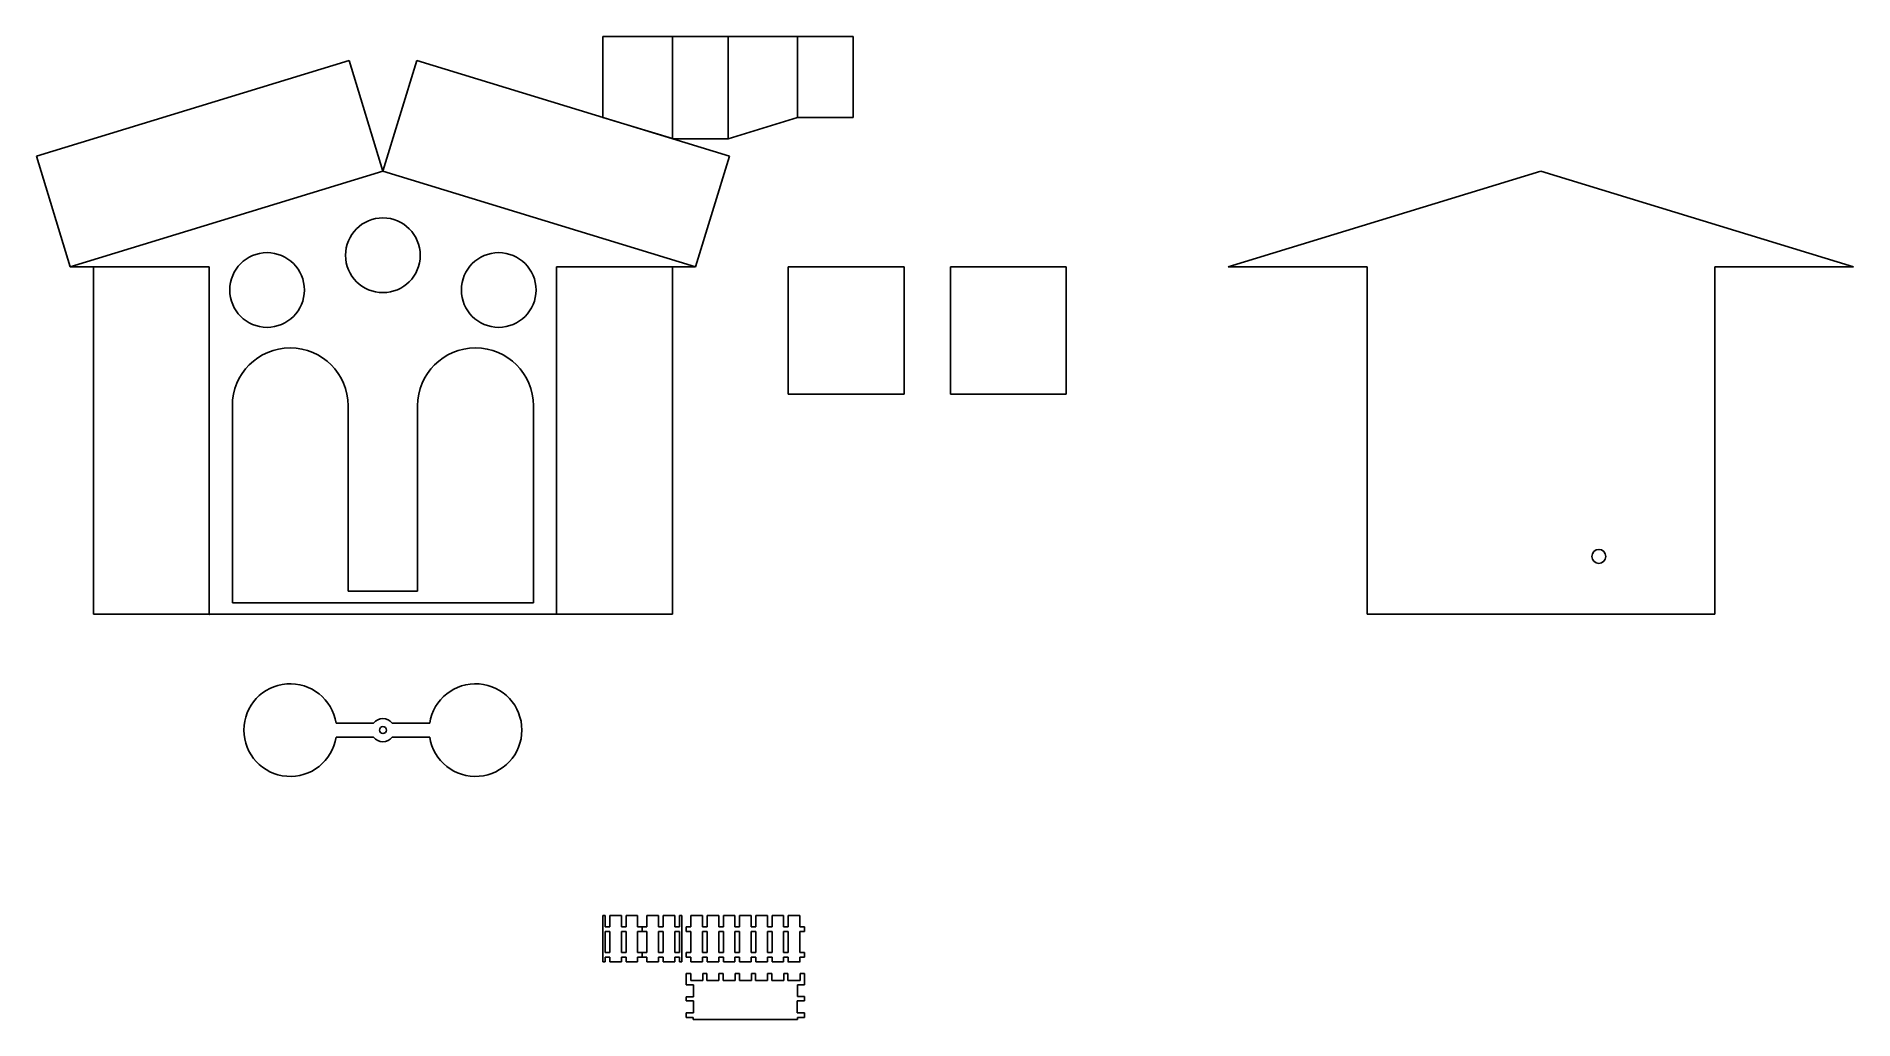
# Model space of a CAD drawing. Header units: millimetres. Extents: x -75 to 710, y -175 to 250.
import ezdxf

# ---------------------------------------------------------------- set-up
doc = ezdxf.new("R2010")
doc.units = ezdxf.units.MM
doc.header["$MEASUREMENT"] = 0
for name, color, linetype in [('Wetterhaus-Rauchfang v1_Sketch1', 7, 'Continuous'), ('Wetterhaus-Rauchfang v1_Sketch2', 7, 'Continuous'), ('Wetterhaus-Rauchfang v1_Sketch3', 7, 'Continuous')]:
    doc.layers.add(name, color=color, linetype=linetype)

msp = doc.modelspace()

# ---------------------------------------------------------------- linework, layer by layer
at = {"layer": 'Wetterhaus-Rauchfang v1_Sketch1'}
for p, q in [((-74.62, 197.82), (60.38, 239.09)), ((75, 191.27), (60.38, 239.09)), ((75, 191.27), (89.62, 239.09)), ((89.62, 239.09), (224.62, 197.82)), ((-60, 150), (-74.62, 197.82)), ((210, 150), (224.62, 197.82)), ((-60, 150), (75, 191.27)), ((75, 191.27), (210, 150)), ((575, 191.27), (440, 150)), ((575, 191.27), (710, 150)), ((-60, 150), (0, 150)), ((-50, 0), (-50, 150)), ((0, 150), (0, 0)), ((0, 150), (0, 0)), ((150, 150), (150, 0)), ((150, 150), (210, 150)), ((200, 0), (200, 150)), ((250, 150), (300, 150)), ((250, 95), (250, 150)), ((300, 150), (300, 95)), ((320, 95), (320, 150)), ((320, 150), (370, 150)), ((370, 150), (370, 95)), ((500, 150), (440, 150)), ((500, 0), (500, 150)), ((650, 150), (650, 0)), ((650, 150), (710, 150)), ((300, 95), (250, 95)), ((370, 95), (320, 95)), ((10, 10), (10, 90)), ((60, 90), (60, 10)), ((90, 10), (90, 90)), ((140, 10), (140, 90)), ((10, 5), (10, 10)), ((60, 10), (90, 10)), ((140, 10), (140, 5)), ((0, 0), (-50, 0)), ((0, 0), (150, 0)), ((140, 5), (10, 5)), ((150, 0), (200, 0)), ((650, 0), (500, 0)), ((54.77, -47), (71, -47)), ((79, -47), (95.23, -47)), ((54.77, -53), (71, -53)), ((79, -53), (95.23, -53)), ((171, -130), (170, -130)), ((170, -150), (170, -130)), ((171, -135), (171, -130)), ((178, -130), (173, -130)), ((173, -130), (173, -135)), ((178, -135), (178, -130)), ((180, -130), (180, -135)), ((185, -130), (180, -130)), ((185, -135), (185, -130)), ((189, -130), (194, -130)), ((189, -135), (189, -130)), ((194, -130), (194, -135)), ((196, -130), (201, -130)), ((196, -135), (196, -130)), ((201, -130), (201, -135)), ((203, -135), (203, -130)), ((203, -130), (204, -130)), ((204, -150), (204, -130)), ((213, -130), (208, -130)), ((208, -130), (208, -135)), ((213, -130), (213, -135)), ((220, -130), (215, -130)), ((215, -130), (215, -135)), ((220, -135), (220, -130)), ((227, -130), (222, -130)), ((222, -130), (222, -135)), ((227, -130), (227, -135)), ((234, -130), (229, -130)), ((229, -130), (229, -135)), ((234, -135), (234, -130)), ((241, -130), (236, -130)), ((236, -130), (236, -135)), ((241, -130), (241, -135)), ((243, -130), (243, -135)), ((248, -130), (243, -130)), ((248, -135), (248, -130)), ((255, -130), (250, -130)), ((250, -130), (250, -135)), ((255, -130), (255, -135)), ((173, -135), (171, -135)), ((171, -137), (171, -146)), ((173, -137), (171, -137)), ((173, -146), (173, -137)), ((180, -135), (178, -135)), ((178, -137), (180, -137)), ((178, -146), (178, -137)), ((180, -137), (180, -146)), ((187, -135), (185, -135)), ((187, -137), (185, -137)), ((185, -146), (185, -137)), ((187, -135), (187, -137)), ((187, -135), (187, -137)), ((187, -135), (189, -135)), ((187, -137), (189, -137)), ((189, -146), (189, -137)), ((194, -135), (196, -135)), ((194, -137), (194, -146)), ((196, -137), (194, -137)), ((196, -146), (196, -137)), ((201, -135), (203, -135)), ((201, -146), (201, -137)), ((201, -137), (203, -137)), ((203, -137), (203, -146)), ((206, -137), (206, -135)), ((208, -135), (206, -135)), ((206, -137), (208, -137)), ((208, -137), (208, -146)), ((215, -135), (213, -135)), ((213, -146), (213, -137)), ((213, -137), (215, -137)), ((215, -137), (215, -146)), ((222, -135), (220, -135)), ((220, -146), (220, -137)), ((220, -137), (222, -137)), ((222, -137), (222, -146)), ((229, -135), (227, -135)), ((227, -137), (227, -146)), ((227, -137), (229, -137)), ((229, -137), (229, -146)), ((236, -135), (234, -135)), ((234, -146), (234, -137)), ((234, -137), (236, -137)), ((236, -137), (236, -146)), ((243, -135), (241, -135)), ((241, -146), (241, -137)), ((241, -137), (243, -137)), ((243, -137), (243, -146)), ((250, -135), (248, -135)), ((248, -137), (250, -137)), ((248, -146), (248, -137)), ((250, -137), (250, -146)), ((255, -135), (257, -135)), ((255, -146), (255, -137)), ((255, -137), (257, -137)), ((257, -137), (257, -135)), ((171, -146), (173, -146)), ((173, -148), (171, -148)), ((171, -148), (171, -150)), ((173, -150), (173, -148)), ((180, -146), (178, -146)), ((180, -148), (178, -148)), ((178, -148), (178, -150)), ((180, -150), (180, -148)), ((187, -146), (185, -146)), ((187, -148), (185, -148)), ((185, -148), (185, -150)), ((187, -146), (189, -146)), ((187, -146), (187, -148)), ((187, -146), (187, -148)), ((187, -148), (189, -148)), ((189, -148), (189, -150)), ((194, -146), (196, -146)), ((194, -150), (194, -148)), ((194, -148), (196, -148)), ((196, -148), (196, -150)), ((203, -146), (201, -146)), ((201, -148), (203, -148)), ((201, -150), (201, -148)), ((203, -148), (203, -150)), ((208, -146), (206, -146)), ((206, -147), (206, -146)), ((206, -147), (206, -148)), ((206, -148), (208, -148)), ((208, -148), (208, -150)), ((215, -146), (213, -146)), ((215, -148), (213, -148)), ((213, -148), (213, -150)), ((215, -148), (215, -150)), ((222, -146), (220, -146)), ((220, -148), (220, -150)), ((222, -148), (220, -148)), ((222, -148), (222, -150)), ((227, -146), (229, -146)), ((229, -148), (227, -148)), ((227, -148), (227, -150)), ((229, -148), (229, -150)), ((236, -146), (234, -146)), ((234, -148), (234, -150)), ((236, -148), (234, -148)), ((236, -148), (236, -150)), ((243, -146), (241, -146)), ((241, -148), (241, -150)), ((243, -148), (241, -148)), ((243, -148), (243, -150)), ((250, -146), (248, -146)), ((250, -148), (248, -148)), ((248, -148), (248, -150)), ((250, -148), (250, -149.9)), ((257, -146), (255, -146)), ((255, -148), (255, -149.9)), ((257, -148), (255, -148)), ((257, -146), (257, -147)), ((257, -147), (257, -148)), ((171, -150), (170, -150)), ((178, -150), (173, -150)), ((178, -150), (173, -150)), ((185, -150), (180, -150)), ((185, -150), (180, -150)), ((189, -150), (194, -150)), ((189, -150), (194, -150)), ((196, -150), (201, -150)), ((196, -150), (201, -150)), ((203, -150), (204, -150)), ((206, -155.1), (206, -159.9)), ((206, -155.1), (206, -159.9)), ((206, -155.1), (207.9, -155.1)), ((207.9, -158.1), (207.9, -155.1)), ((208, -150), (213, -150)), ((213, -150), (208, -150)), ((213, -150), (208, -150)), ((208, -150), (213, -150)), ((213.1, -155.1), (213.1, -158.1)), ((213.1, -155.1), (214.9, -155.1)), ((214.9, -158.1), (214.9, -155.1)), ((215, -150), (220, -150)), ((220.1, -155.1), (220.1, -158.1)), ((220.1, -155.1), (221.9, -155.1)), ((221.9, -158.1), (221.9, -155.1)), ((222, -150), (227, -150)), ((227, -150), (222, -150)), ((222, -150), (227, -150)), ((227, -150), (222, -150)), ((227.1, -155.1), (228.9, -155.1)), ((227.1, -155.1), (227.1, -158.1)), ((228.9, -158.1), (228.9, -155.1)), ((229, -150), (234, -150)), ((234, -150), (229, -150)), ((229, -150), (234, -150)), ((234, -150), (229, -150)), ((234.1, -155.1), (234.1, -158.1)), ((234.1, -155.1), (235.9, -155.1)), ((235.9, -158.1), (235.9, -155.1)), ((236, -150), (241, -150)), ((241, -150), (236, -150)), ((236, -150), (241, -150)), ((241, -150), (236, -150)), ((241.1, -155.1), (241.1, -158.1)), ((241.1, -155.1), (242.9, -155.1)), ((242.9, -158.1), (242.9, -155.1)), ((243, -150), (248, -150)), ((248.1, -155.1), (248.1, -158.1)), ((248.1, -155.1), (249.9, -155.1)), ((249.9, -150), (255.1, -150)), ((249.9, -158.1), (249.9, -155.1)), ((250, -149.9), (250, -150)), ((255, -149.9), (255, -150)), ((255.1, -155.1), (255.1, -158.1)), ((255.1, -155.1), (257, -155.1)), ((257, -160), (257, -155.1)), ((257, -155.1), (257, -160)), ((206, -159.9), (209.1, -159.9)), ((213.1, -158.1), (207.9, -158.1)), ((209.1, -159.9), (209.1, -165.1)), ((220.1, -158.1), (214.9, -158.1)), ((227.1, -158.1), (221.9, -158.1)), ((234.1, -158.1), (228.9, -158.1)), ((241.1, -158.1), (235.9, -158.1)), ((248.1, -158.1), (242.9, -158.1)), ((255.1, -158.1), (249.9, -158.1)), ((254, -160), (254, -165)), ((257, -160), (254, -160)), ((209.1, -165.1), (206, -165.1)), ((206, -165.1), (206, -166.9)), ((206, -165.1), (206, -166.9)), ((206, -166.9), (209.1, -166.9)), ((206.1, -172.1), (206, -172.1)), ((206, -172.1), (206, -174)), ((209.1, -172.1), (206.1, -172.1)), ((209.1, -166.9), (209.1, -172.1)), ((257, -166.9), (253.9, -166.9)), ((253.9, -166.9), (253.9, -172.1)), ((253.9, -172.1), (256.9, -172.1)), ((254, -165), (257, -165)), ((256.9, -172.1), (257, -172.1)), ((257, -165), (257, -166.9)), ((257, -166.9), (257, -165)), ((257, -174), (257, -172.1)), ((206, -174), (209, -174)), ((209, -174), (209, -175)), ((209, -175), (254, -175)), ((257, -174), (254, -174)), ((254, -174), (254, -175))]:
    msp.add_line(p, q, dxfattribs=at)
for centre, radius in [((75, 155), 16.13), ((25, 140), 16.12), ((125, 140), 16.12), ((600, 25), 3), ((75, -50), 1.5)]:
    msp.add_circle(centre, radius, dxfattribs=at)
for centre, radius, start, end in [((35, 90), 25, 0, 180), ((115, 90), 25, 0, 180), ((35, -50), 20, 8.62693, 351.37307), ((115, -50), 20, 188.62693, 171.37307), ((75, -50), 5, 36.8699, 143.1301), ((75, -50), 5, 216.8699, 323.1301)]:
    msp.add_arc(centre, radius, start, end, dxfattribs=at)
msp.add_point((0, 0), dxfattribs=at)
at = {"layer": 'Wetterhaus-Rauchfang v1_Sketch2'}
msp.add_point((0, 0), dxfattribs=at)
at = {"layer": 'Wetterhaus-Rauchfang v1_Sketch3'}
for p, q in [((170.02, 214.51), (170.02, 249.51)), ((170.02, 249.51), (200.02, 249.51)), ((200.02, 205.33), (200.02, 249.51)), ((200.02, 249.51), (200.02, 205.34)), ((200.02, 249.51), (224.02, 249.51)), ((224.02, 249.51), (224.02, 205.33)), ((224.02, 249.51), (254.02, 249.51)), ((254.02, 214.51), (254.02, 249.51)), ((254.02, 249.51), (254.02, 214.51)), ((254.02, 249.51), (278.02, 249.51)), ((278.02, 249.51), (278.02, 214.51)), ((89.62, 239.09), (75, 191.27)), ((224.62, 197.82), (89.62, 239.09)), ((170.02, 214.51), (200.02, 205.34)), ((254.02, 214.51), (224.02, 205.33)), ((278.02, 214.51), (254.02, 214.51)), ((224.02, 205.33), (200.02, 205.33)), ((210, 150), (224.62, 197.82)), ((75, 191.27), (210, 150))]:
    msp.add_line(p, q, dxfattribs=at)
msp.add_point((0, 0), dxfattribs=at)

doc.saveas('drawing.dxf')
